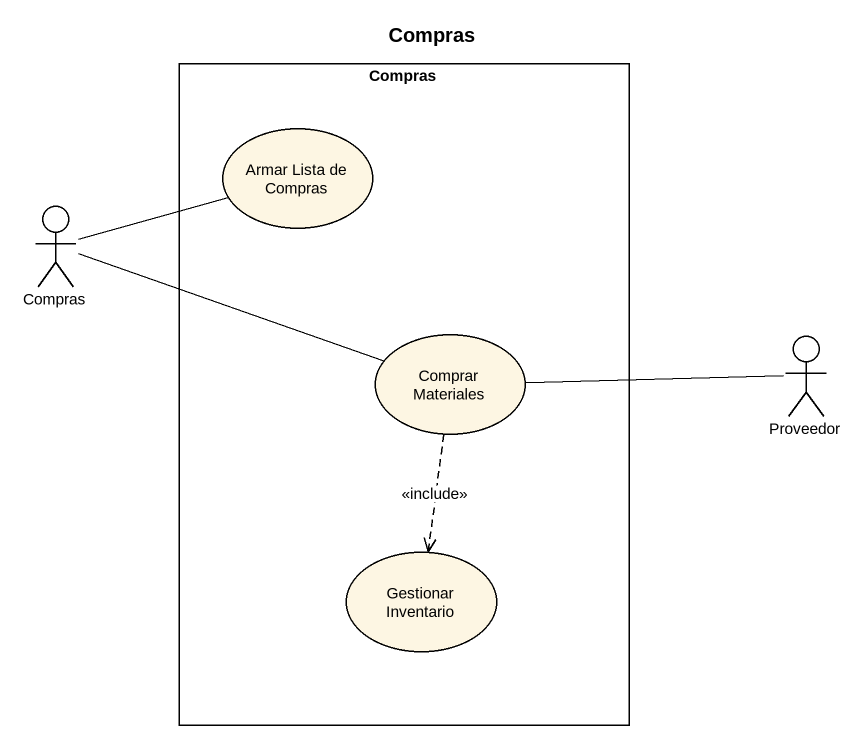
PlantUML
@startuml
title Compras
rectangle Compras {
  usecase "Armar Lista de Compras" as Armar_Lista_de_Compras
  usecase "Comprar Materiales" as Comprar_Materiales
  usecase "Gestionar Inventario" as Gestionar_Inventario
}
actor "Compras" as Compras_2
actor Proveedor
Compras_2 -right- Armar_Lista_de_Compras
Compras_2 -right- Comprar_Materiales
Comprar_Materiales -right- Proveedor
Comprar_Materiales ..> Gestionar_Inventario : <<include>>
@enduml
